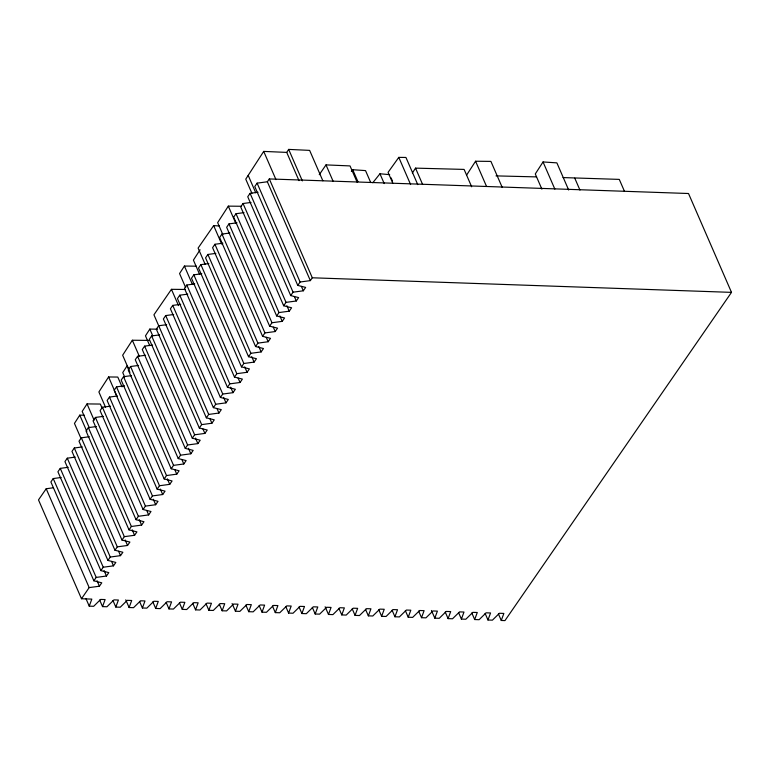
<?xml version="1.0" encoding="UTF-8"?>
<svg xmlns="http://www.w3.org/2000/svg" width="770" height="770" viewBox="0 0 770 770"><rect width="100%" height="100%" fill="white"/><g stroke="black" fill="none" stroke-linecap="round" stroke-linejoin="round"><path stroke-width="1.16" d="M81.485 598.752L89.176 587.597L99.426 586.211L101.775 582.823L93.863 580.801L96.212 577.413L106.462 576.027L108.801 572.63L100.899 570.618L103.238 567.221L113.488 565.844L115.837 562.447L107.925 560.435L110.274 557.037L120.524 555.651L122.863 552.263L114.961 550.242L117.3 546.854L127.551 545.468L129.899 542.07L121.987 540.059L124.326 536.661L134.586 535.285L136.925 531.887L129.013 529.875L131.362 526.478L141.613 525.092L143.961 521.704L136.049 519.683L138.388 516.295L148.649 514.909L150.987 511.511L143.076 509.499L145.424 506.102L155.675 504.725L158.014 501.328L150.112 499.316L152.45 495.918L162.701 494.532L165.049 491.144L157.138 489.123L159.486 485.735L169.737 484.349L172.076 480.952L164.174 478.94L166.513 475.542L176.763 474.166L179.112 470.768L171.2 468.757L173.548 465.359L183.799 463.973L186.138 460.585L178.236 458.564L180.575 455.176L190.825 453.79L193.174 450.392L185.262 448.381L187.611 444.983L197.861 443.607L200.2 440.209L192.298 438.197L194.637 434.8L204.887 433.414L207.236 430.026L199.324 428.005L201.663 424.617L211.923 423.231L214.262 419.833L206.35 417.821L208.699 414.424L218.95 413.047L221.298 409.65L213.386 407.638L215.725 404.24L225.976 402.854L228.324 399.457L220.412 397.445L222.761 394.048L233.012 392.671L235.351 389.274L227.448 387.262L229.787 383.864L240.038 382.488L242.386 379.09L234.475 377.079L236.823 373.681L247.074 372.295L249.413 368.897L241.511 366.886L243.849 363.488L254.1 362.112L256.449 358.714L248.537 356.703L250.885 353.305L261.136 351.928L263.475 348.531L255.573 346.519L257.911 343.122L268.162 341.736L270.511 338.338L262.599 336.326L264.947 332.929L275.198 331.552L277.537 328.155L269.625 326.143L271.974 322.745L282.224 321.36L284.573 317.972L276.661 315.96L279 312.562L289.26 311.176L291.599 307.779L283.687 305.767L286.036 302.369L296.286 300.993L298.625 297.595L290.723 295.584L293.062 292.186L303.313 290.8L305.661 287.412L297.749 285.391L254.774 186.542L257.113 183.144L267.363 181.768L269.317 178.938L688.515 193.511L731.5 292.369L504.956 620.601L501.27 620.476L503.859 613.43L499.422 613.276L492.405 620.168L487.978 620.004L490.567 612.968L486.13 612.814L479.113 619.696L474.686 619.542L477.275 612.506L472.838 612.352L465.821 619.234L461.394 619.08L463.983 612.044L459.546 611.89L452.529 618.772L448.101 618.618L450.691 611.582L446.253 611.428L439.237 618.31L434.809 618.156L437.399 611.12L432.971 610.966L425.945 617.848L421.517 617.694L424.106 610.658L419.679 610.504L412.653 617.386L408.225 617.232L410.814 610.196L406.387 610.042L399.37 616.924L394.933 616.77L397.522 609.734L393.095 609.58L386.078 616.462L381.641 616.308L384.23 609.272L379.803 609.118L372.786 616L368.349 615.846L370.938 608.81L366.51 608.656L359.494 615.538L355.057 615.384L357.646 608.348L353.218 608.194L346.202 615.076L341.774 614.922L344.354 607.886L339.926 607.732L332.909 614.614L328.482 614.46L331.061 607.424L326.634 607.27L319.617 614.152L315.19 613.998L317.779 606.962L313.342 606.808L306.325 613.69L301.898 613.536L304.487 606.5L300.05 606.346L293.033 613.228L288.606 613.074L291.195 606.038L286.758 605.884L279.741 612.766L275.314 612.612L277.903 605.576L273.466 605.422L266.449 612.304L262.021 612.15L264.611 605.114L260.173 604.96L253.157 611.842L248.729 611.688L251.318 604.652L246.891 604.498L239.865 611.38L235.437 611.226L238.026 604.19L233.599 604.036L226.573 610.918L222.145 610.764L224.734 603.728L220.307 603.574L213.29 610.456L208.853 610.302L211.442 603.266L207.015 603.112L199.998 609.994L195.561 609.84L198.15 602.804L193.722 602.65L186.706 609.532L182.269 609.378L184.858 602.342L180.43 602.188L173.414 609.07L168.977 608.916L171.566 601.88L167.138 601.726L160.122 608.608L155.694 608.454L158.274 601.418L153.846 601.264L146.829 608.146L142.402 607.992L144.981 600.956L140.554 600.802L133.537 607.684L129.11 607.53L131.699 600.494L127.262 600.34L120.245 607.222L115.818 607.068L118.407 600.032L113.97 599.878L106.953 606.76L102.525 606.606L105.115 599.57L100.677 599.416L93.661 606.298L89.233 606.144L91.823 599.108L81.485 598.752L38.5 499.894L46.2 488.748L53.034 487.824M84.276 415.203L79.772 415.155L74.449 423.404L81.062 438.611M102.227 408.398L100.341 404.058L87.039 403.913L82.188 411.411L89.272 427.706M122.045 386.838L117.791 377.059L108.589 376.963L98.887 391.959L105.5 407.166M148.812 340.407L132.334 340.234L122.651 355.22L128.792 369.35M196.34 266.179L184.415 266.054L179.564 273.552L185.705 287.672M200.075 249.798L193.414 260.106L199.546 274.226M241.289 206.264L228.315 206.129L217.65 222.626L222.838 234.571M251.896 193.26L245.755 179.141L263.706 151.401L286.729 152.402L288.663 149.399L309.636 150.381L322.861 180.796M157.638 329.175L149.832 329.088L145.472 335.836L149.717 345.615M412.374 173L415.521 168.13L464.108 169.41L471.664 186.783M466.524 175.223L475.571 161.228L490.914 161.392L502.242 187.466M568.674 190.017L556.874 162.865L543.043 161.95L535.285 173.953L541.897 189.16M185.455 289.462L171.441 289.318L153.933 314.795L201.663 424.617M319.261 174.703L325.999 164.895L350.032 165.916L357.116 182.201M61.196 477.487L53.226 478.555L50.887 481.953L93.863 580.801M68.232 467.294L60.262 468.372L57.914 471.769L100.899 570.618M75.258 457.111L67.288 458.189L64.94 461.586L107.925 560.435M82.294 446.927L74.315 447.996L71.976 451.393L114.961 550.242M89.32 436.734L81.35 437.812L79.002 441.21L121.987 540.059M96.356 426.551L88.377 427.629L86.038 431.027L129.013 529.875M103.382 416.368L95.413 417.436L93.064 420.834L136.049 519.683M110.418 406.175L102.439 407.253L100.1 410.651L143.076 509.499M117.444 395.992L109.475 397.07L107.126 400.467L150.112 499.316M124.48 385.808L116.501 386.877L114.162 390.275L157.138 489.123M131.506 375.616L123.537 376.694L121.188 380.091L164.174 478.94M138.533 365.432L130.563 366.51L128.224 369.898L171.2 468.757M145.569 355.249L137.589 356.317L135.251 359.715L178.236 458.564M152.595 345.056L144.625 346.134L142.277 349.532L185.262 448.381M159.631 334.873L151.651 335.951L149.313 339.339L192.298 438.197M173.693 314.497L165.714 315.575L163.375 318.972L206.35 417.821M180.719 304.314L172.749 305.392L170.401 308.78L213.386 407.638M187.755 294.13L179.776 295.199L177.437 298.596L220.412 397.445M194.781 283.938L186.812 285.016L184.463 288.413L227.448 387.262M201.817 273.754L193.838 274.832L191.499 278.22L234.475 377.079M208.843 263.571L200.874 264.639L198.525 268.037L241.511 366.886M215.87 253.378L207.9 254.456L205.561 257.854L248.537 356.703M222.905 243.195L214.926 244.273L212.587 247.661L255.573 346.519M229.932 233.012L221.962 234.08L219.614 237.478L262.599 336.326M236.968 222.819L228.988 223.897L226.649 227.294L269.625 326.143M243.994 212.635L236.024 213.714L233.676 217.102L276.661 315.96M251.03 202.443L243.051 203.521L240.712 206.918L283.687 305.767M258.056 192.259L250.086 193.337L247.738 196.735L290.723 295.584M297.749 285.391L300.098 282.003L310.349 280.617L312.302 277.787L731.5 292.369M219.421 225.976L213.665 225.6L198.102 248.084L205.186 264.38M417.754 184.608L405.944 157.455L398.793 157.378L388.07 172.365L392.796 183.222M351.38 171.402L352.727 169.718L365.529 170.603L370.726 182.557M372.776 182.769L379.957 173.779L389.678 174.646M166.657 324.69L158.687 325.758L156.339 329.156L199.324 428.005M496.005 175.887L536.584 176.898M563.034 177.581L619.282 179.391L624.48 191.345M574.766 178.159L579.964 190.103M543.043 161.95L554.852 189.112M475.571 161.228L486.438 186.205M415.521 168.13L422.605 184.425M398.793 157.378L410.603 184.53M391.102 177.899L392.517 181.162M379.957 173.779L384.211 183.558M352.727 169.718L357.925 181.662M325.999 164.895L333.083 181.191M498.402 613.882L501.27 620.476M288.663 149.399L302.369 180.902M286.729 152.402L299.001 180.642M485.11 613.421L487.978 620.004M471.817 612.959L474.686 619.542M263.706 151.401L275.978 179.641M458.525 612.497L461.394 619.08M269.317 178.938L312.302 277.787M267.363 181.768L310.349 280.617M445.233 612.034L448.101 618.618M257.113 183.144L300.098 282.003M301.407 286.411L303.313 290.8M248.19 175.387L255.746 192.769M250.086 193.337L293.062 292.186M431.469 610.475L434.809 618.156M294.381 296.594L296.286 300.993M243.051 203.521L286.036 302.369M286.864 305.69L289.26 311.176M418.649 611.111L421.517 617.694M236.024 213.714L279 312.562M279.837 315.873L282.224 321.36M405.357 610.649L408.225 617.232M228.315 206.129L235.87 223.512M228.988 223.897L271.974 322.745M273.283 327.154L275.198 331.552M392.074 610.187L394.933 616.77M221.962 234.08L264.947 332.929M266.256 337.347L268.162 341.736M213.665 225.6L221.693 244.071M378.782 609.725L381.641 616.308M214.926 244.273L257.911 343.122M258.749 346.433L261.136 351.928M365.49 609.263L368.349 615.846M207.9 254.456L250.885 353.305M251.713 356.616L254.1 362.112M352.198 608.8L355.057 615.384M200.874 264.639L243.849 363.488M244.687 366.809L247.074 372.295M193.838 274.832L236.823 373.681M338.906 608.338L341.774 614.922M238.132 378.089L240.038 382.488M184.415 266.054L192.452 284.515M186.812 285.016L229.787 383.864M230.625 387.175L233.012 392.671M325.132 606.77L328.482 614.46M179.776 295.199L222.761 394.048M223.589 397.368L225.976 402.854M312.322 607.415L315.19 613.998M171.441 289.318L178.524 305.613M172.749 305.392L215.725 404.24M217.044 408.649L218.95 413.047M299.03 606.952L301.898 613.536M165.714 315.575L208.699 414.424M210.008 418.832L211.923 423.231M285.737 606.49L288.606 613.074M202.982 429.025L204.887 433.414M272.445 606.019L275.314 612.612M149.832 329.088L152.662 335.614M151.651 335.951L194.637 434.8M195.474 438.111L197.861 443.607M259.153 605.557L262.021 612.15M144.625 346.134L187.611 444.983M188.438 448.294L190.825 453.79M132.334 340.234L139.418 356.52M137.589 356.317L180.575 455.176M245.861 605.095L248.729 611.688M181.884 459.584L183.799 463.973M130.563 366.51L173.548 465.359M174.857 469.767L176.763 474.166M232.097 603.536L235.437 611.226M129.938 372.362L127.098 365.837L122.748 372.584L124.634 376.934M123.537 376.694L166.513 475.542M167.35 478.853L169.737 484.349M219.277 604.171L222.145 610.764M116.501 386.877L159.486 485.735M160.314 489.046L162.701 494.532M108.589 376.963L116.617 395.433M205.994 603.709L208.853 610.302M109.475 397.07L152.45 495.918M153.288 499.229L155.675 504.725M192.702 603.247L195.561 609.84M102.439 407.253L145.424 506.102M146.733 510.52L148.649 514.909M179.41 602.785L182.269 609.378M95.413 417.436L138.388 516.295M139.226 519.606L141.613 525.092M87.039 403.913L94.132 420.208M166.118 602.323L168.977 608.916M88.377 427.629L131.362 526.478M132.199 529.789L134.586 535.285M79.772 415.155L86.856 431.45M152.826 601.861L155.694 608.454M81.35 437.812L124.326 536.661M125.163 539.982L127.551 545.468M74.315 447.996L117.3 546.854M118.609 551.262L120.524 555.651M139.534 601.399L142.402 607.992M67.288 458.189L110.274 557.037M111.583 561.446L113.488 565.844M125.76 599.84L129.11 607.53M60.262 468.372L103.238 567.221M104.075 570.541L106.462 576.027M112.949 600.475L115.818 607.068M53.226 478.555L96.212 577.413M97.039 580.724L99.426 586.211M99.657 600.013L102.525 606.606M46.2 488.748L89.176 587.597M85.894 598.454L89.233 606.144"/></g></svg>
